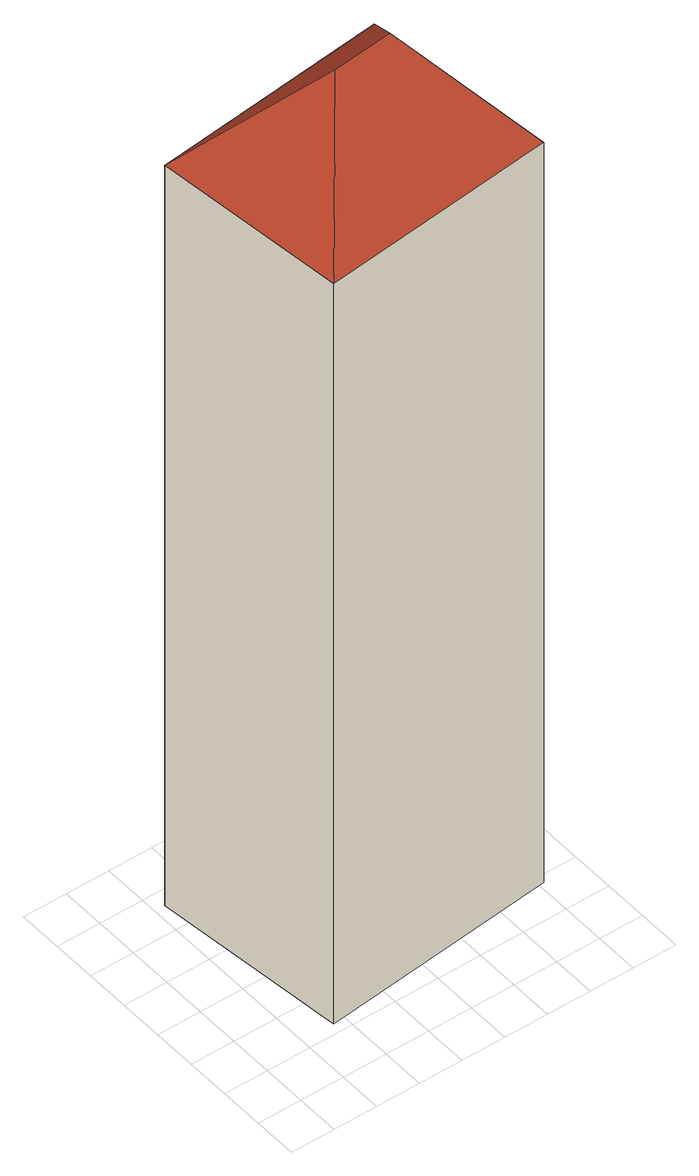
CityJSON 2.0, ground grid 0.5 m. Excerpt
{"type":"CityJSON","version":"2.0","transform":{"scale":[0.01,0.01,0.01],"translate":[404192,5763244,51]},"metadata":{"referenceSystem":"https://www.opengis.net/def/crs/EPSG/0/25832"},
"CityObjects":{
"building1":{"type":"Building","attributes":{"Gemeindeschluessel":"05515000","Geometrietyp2DReferenz":"3000","function":"31001_2500","roofType":"5000","measuredHeight":10.64},"address":[{"country":"Germany","locality":"Münster","thoroughfareNumber":"111a","thoroughfareName":"Am Knapp"}],"geometry":[{"type":"Solid","lod":"2","boundaries":[[[[0,1,2,3]],[[4,5,1,0]],[[6,7,5,4]],[[3,2,7,6]],[[8,6,4,9]],[[4,0,9]],[[9,0,3,8]],[[3,6,8]],[[1,5,7,2]]]],"semantics":{"surfaces":[{"type":"WallSurface"},{"type":"RoofSurface"},{"type":"GroundSurface"}],"values":[[0,0,0,0,1,1,1,1,2]]}}]}
},
"vertices":[
[87,61,972],[87,61,31],[356,91,31],[356,91,972],[62,282,972],[62,282,31],[331,312,972],[331,312,31],[255,191,1095],[185,184,1095]
]}
